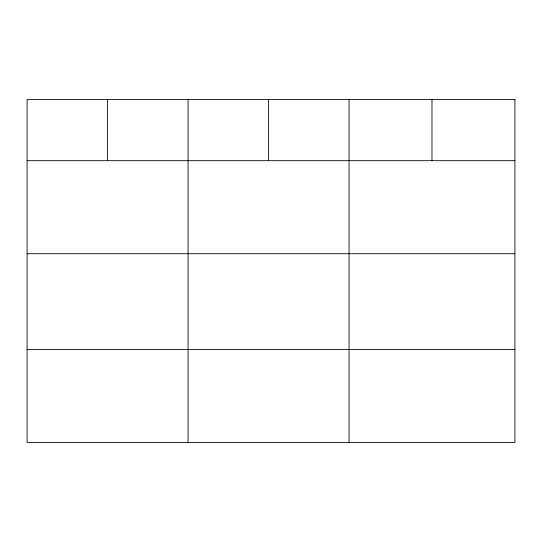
<?xml version="1.0" encoding="UTF-8"?>
<svg xmlns="http://www.w3.org/2000/svg" width="542" height="542" viewBox="0 0 542 542"><rect width="100%" height="100%" fill="white"/><g stroke="black" fill="none" stroke-linecap="round" stroke-linejoin="round"><path stroke-width="0.81" d="M27.1 160.683L514.9 160.683M27.1 253.703L514.9 253.703M27.1 349.549L514.9 349.549M431.974 99.43L431.974 160.683M349.048 99.43L349.048 442.57M268.561 99.43L268.561 160.683M188.074 99.43L188.074 442.57M107.587 99.43L107.587 160.683M514.9 99.43L27.1 99.43L27.1 442.57L514.9 442.57L514.9 99.43"/></g></svg>
